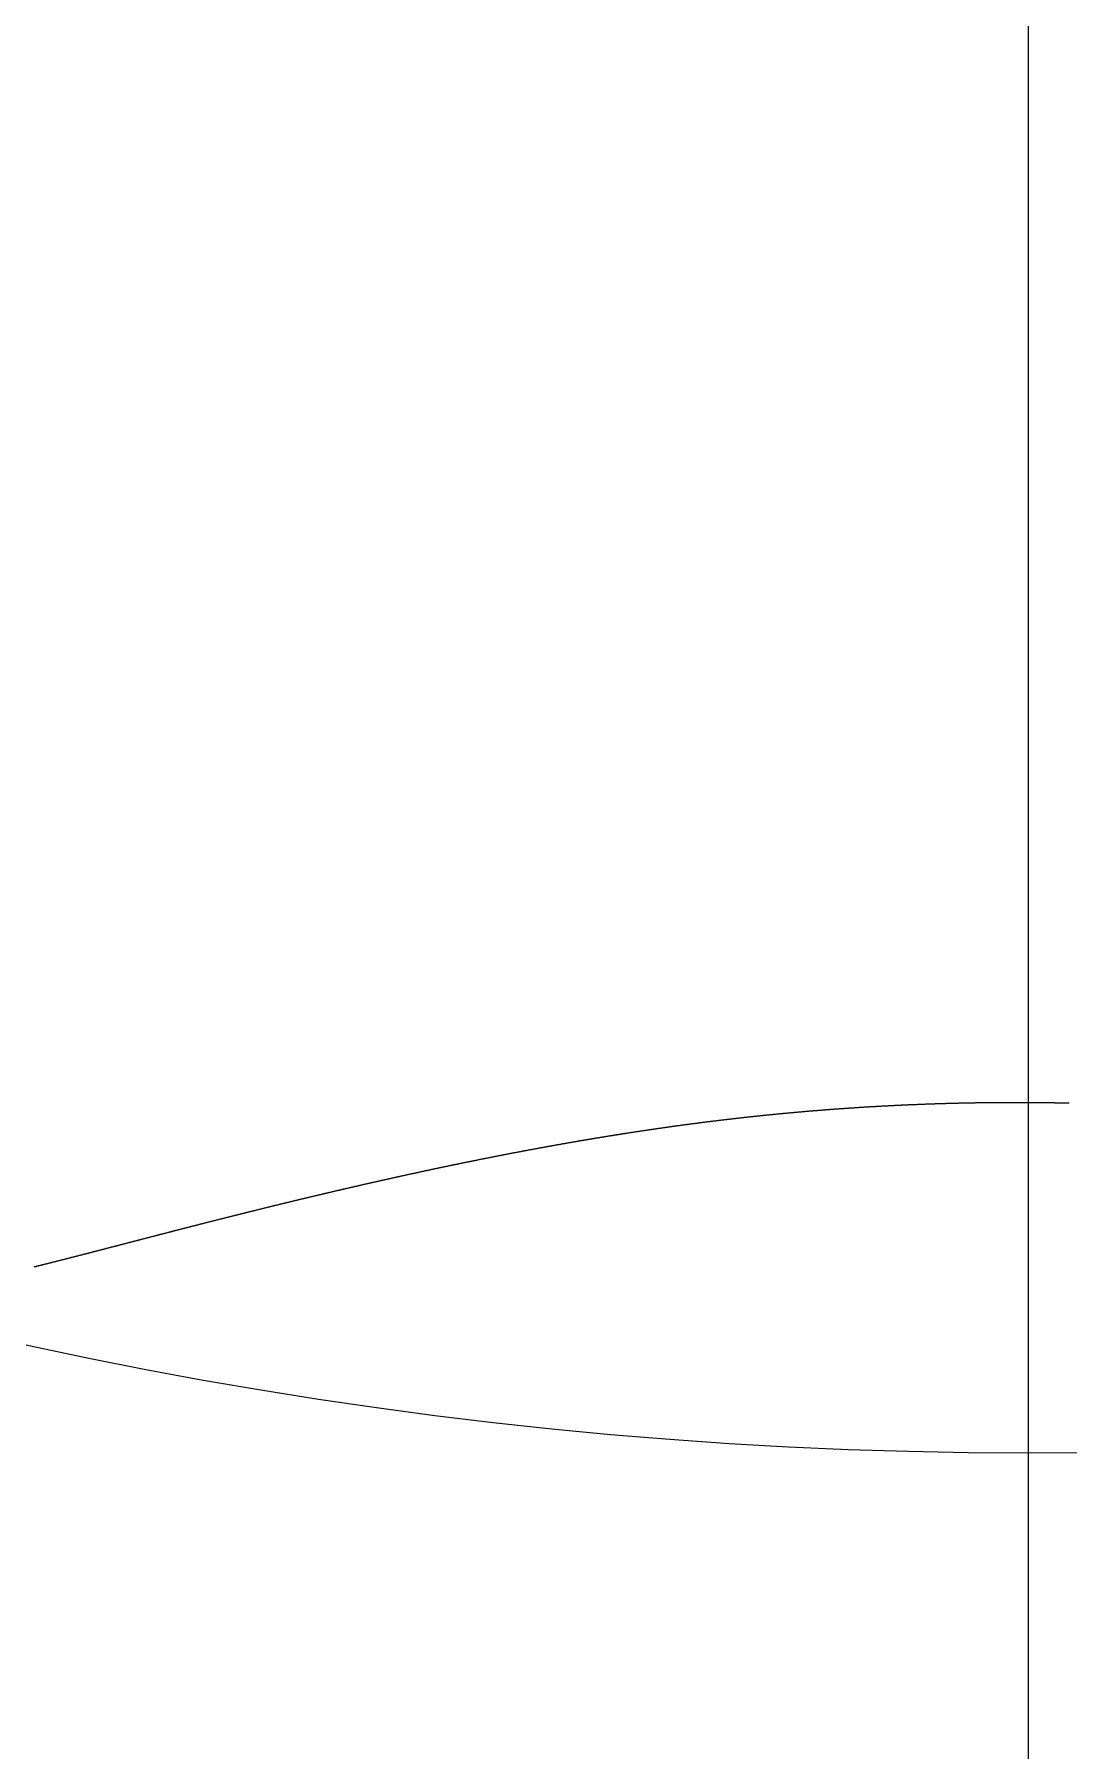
# Model space of a CAD drawing. Header units: millimetres. Extents: x 88 to 97873, y 32 to 55088.
# Drawn here: x 48699.173 to 48701.705, y 4950.111 to 4954.312 of the extents above; entities that cross this region are included whole.
import ezdxf

# ---------------------------------------------------------------- set-up
doc = ezdxf.new("R2010")
doc.units = ezdxf.units.MM
doc.header["$LTSCALE"] = 0.3

msp = doc.modelspace()

# ---------------------------------------------------------------- linework, layer by layer
msp.add_lwpolyline([(48290.2497, 4787.91), (48662.5369, 4787.91, 0.414214), (48701.6065, 4826.9797), (48701.6065, 4962.2533)], format="xyb")
msp.add_lwpolyline([(48699.1726, 4951.2957), (48699.1737, 4951.296), (48699.1749, 4951.2962), (48699.1761, 4951.2965), (48699.1773, 4951.2968), (48699.1785, 4951.2971), (48699.1797, 4951.2974), (48699.1808, 4951.2977), (48699.182, 4951.298), (48699.1832, 4951.2983), (48699.1844, 4951.2986), (48699.1856, 4951.2989), (48699.1868, 4951.2992), (48699.188, 4951.2995), (48699.1892, 4951.2998), (48699.1903, 4951.3001), (48699.1915, 4951.3004), (48699.1927, 4951.3007), (48699.1939, 4951.301), (48699.1951, 4951.3013), (48699.1963, 4951.3016), (48699.1975, 4951.3019), (48699.1987, 4951.3022), (48699.1999, 4951.3024), (48699.2011, 4951.3027), (48699.2023, 4951.303), (48699.2035, 4951.3033), (48699.2046, 4951.3036), (48699.2058, 4951.3039), (48699.207, 4951.3042), (48699.2082, 4951.3045), (48699.2094, 4951.3048), (48699.2106, 4951.3051), (48699.2118, 4951.3054), (48699.213, 4951.3057), (48699.2142, 4951.306), (48699.2154, 4951.3063), (48699.2166, 4951.3066), (48699.2178, 4951.3069), (48699.219, 4951.3072), (48699.2202, 4951.3075), (48699.2214, 4951.3079), (48699.2226, 4951.3082), (48699.2238, 4951.3085), (48699.225, 4951.3088), (48699.2262, 4951.3091), (48699.2274, 4951.3094), (48699.2286, 4951.3097), (48699.2298, 4951.31), (48699.231, 4951.3103), (48699.2322, 4951.3106), (48699.2334, 4951.3109), (48699.2346, 4951.3112), (48699.2358, 4951.3115), (48699.237, 4951.3118), (48699.2382, 4951.3121), (48699.2394, 4951.3124), (48699.2406, 4951.3127), (48699.2418, 4951.313), (48699.2431, 4951.3133), (48699.2443, 4951.3136), (48699.2455, 4951.3139), (48699.2467, 4951.3142), (48699.2479, 4951.3146), (48699.2491, 4951.3149), (48699.2503, 4951.3152), (48699.2515, 4951.3155), (48699.2527, 4951.3158), (48699.2539, 4951.3161), (48699.2551, 4951.3164), (48699.2563, 4951.3167), (48699.2576, 4951.317), (48699.2588, 4951.3173), (48699.26, 4951.3176), (48699.2612, 4951.3179), (48699.2624, 4951.3183), (48699.2636, 4951.3186), (48699.2648, 4951.3189), (48699.266, 4951.3192), (48699.2673, 4951.3195), (48699.2685, 4951.3198), (48699.2697, 4951.3201), (48699.2709, 4951.3204), (48699.2721, 4951.3207), (48699.2733, 4951.321), (48699.2745, 4951.3214), (48699.2758, 4951.3217), (48699.277, 4951.322), (48699.2782, 4951.3223), (48699.2794, 4951.3226), (48699.2806, 4951.3229), (48699.2819, 4951.3232), (48699.2831, 4951.3235), (48699.2843, 4951.3239), (48699.2855, 4951.3242), (48699.2867, 4951.3245), (48699.2879, 4951.3248), (48699.2892, 4951.3251), (48699.2904, 4951.3254), (48699.2916, 4951.3257), (48699.2928, 4951.326), (48699.2941, 4951.3264), (48699.2953, 4951.3267), (48699.2965, 4951.327), (48699.2977, 4951.3273), (48699.2989, 4951.3276), (48699.3002, 4951.3279), (48699.3014, 4951.3282), (48699.3026, 4951.3286), (48699.3038, 4951.3289), (48699.3051, 4951.3292), (48699.3063, 4951.3295), (48699.3075, 4951.3298), (48699.3087, 4951.3301), (48699.31, 4951.3305), (48699.3112, 4951.3308), (48699.3124, 4951.3311), (48699.3136, 4951.3314), (48699.3149, 4951.3317), (48699.3161, 4951.332), (48699.3173, 4951.3324), (48699.3186, 4951.3327), (48699.3198, 4951.333), (48699.321, 4951.3333), (48699.3222, 4951.3336), (48699.3235, 4951.3339), (48699.3247, 4951.3343), (48699.3259, 4951.3346), (48699.3272, 4951.3349), (48699.3284, 4951.3352), (48699.3296, 4951.3355), (48699.3309, 4951.3359), (48699.3321, 4951.3362), (48699.3333, 4951.3365), (48699.3346, 4951.3368), (48699.3358, 4951.3371), (48699.337, 4951.3375), (48699.3383, 4951.3378), (48699.3395, 4951.3381), (48699.3407, 4951.3384), (48699.342, 4951.3387), (48699.3432, 4951.3391), (48699.3444, 4951.3394), (48699.3457, 4951.3397), (48699.3469, 4951.34), (48699.3482, 4951.3403), (48699.3494, 4951.3407), (48699.3506, 4951.341), (48699.3519, 4951.3413), (48699.3531, 4951.3416), (48699.3543, 4951.3419), (48699.3556, 4951.3423), (48699.3568, 4951.3426), (48699.3581, 4951.3429), (48699.3593, 4951.3432), (48699.3605, 4951.3435), (48699.3618, 4951.3439), (48699.363, 4951.3442), (48699.3643, 4951.3445), (48699.3655, 4951.3448), (48699.3667, 4951.3452), (48699.368, 4951.3455), (48699.3692, 4951.3458), (48699.3705, 4951.3461), (48699.3717, 4951.3465), (48699.373, 4951.3468), (48699.3742, 4951.3471), (48699.3754, 4951.3474), (48699.3767, 4951.3477), (48699.3779, 4951.3481), (48699.3792, 4951.3484), (48699.3804, 4951.3487), (48699.3817, 4951.349), (48699.3829, 4951.3494), (48699.3842, 4951.3497), (48699.3854, 4951.35), (48699.3867, 4951.3503), (48699.3879, 4951.3507), (48699.3892, 4951.351), (48699.3904, 4951.3513), (48699.3916, 4951.3516), (48699.3929, 4951.352), (48699.3941, 4951.3523), (48699.3954, 4951.3526), (48699.3966, 4951.3529), (48699.3979, 4951.3533), (48699.3991, 4951.3536), (48699.4004, 4951.3539), (48699.4016, 4951.3542), (48699.4029, 4951.3546), (48699.4041, 4951.3549), (48699.4054, 4951.3552), (48699.4067, 4951.3555), (48699.4079, 4951.3559), (48699.4092, 4951.3562), (48699.4104, 4951.3565), (48699.4117, 4951.3568), (48699.4129, 4951.3572), (48699.4142, 4951.3575), (48699.4154, 4951.3578), (48699.4167, 4951.3581), (48699.4179, 4951.3585), (48699.4192, 4951.3588), (48699.4204, 4951.3591), (48699.4217, 4951.3594), (48699.423, 4951.3598), (48699.4242, 4951.3601), (48699.4255, 4951.3604), (48699.4267, 4951.3608), (48699.428, 4951.3611), (48699.4292, 4951.3614), (48699.4305, 4951.3617), (48699.4318, 4951.3621), (48699.433, 4951.3624), (48699.4343, 4951.3627), (48699.4355, 4951.363), (48699.4368, 4951.3634), (48699.4381, 4951.3637), (48699.4393, 4951.364), (48699.4406, 4951.3644), (48699.4418, 4951.3647), (48699.4431, 4951.365), (48699.4444, 4951.3653), (48699.4456, 4951.3657), (48699.4469, 4951.366), (48699.4481, 4951.3663), (48699.4494, 4951.3666), (48699.4507, 4951.367), (48699.4519, 4951.3673), (48699.4532, 4951.3676), (48699.4545, 4951.368), (48699.4557, 4951.3683), (48699.457, 4951.3686), (48699.4582, 4951.3689), (48699.4595, 4951.3693), (48699.4608, 4951.3696), (48699.462, 4951.3699), (48699.4633, 4951.3703), (48699.4646, 4951.3706), (48699.4658, 4951.3709), (48699.4671, 4951.3712), (48699.4684, 4951.3716), (48699.4696, 4951.3719), (48699.4709, 4951.3722), (48699.4722, 4951.3726), (48699.4734, 4951.3729), (48699.4747, 4951.3732), (48699.476, 4951.3735), (48699.4772, 4951.3739), (48699.4785, 4951.3742), (48699.4798, 4951.3745), (48699.481, 4951.3749), (48699.4823, 4951.3752), (48699.4836, 4951.3755), (48699.4849, 4951.3758), (48699.4861, 4951.3762), (48699.4874, 4951.3765), (48699.4887, 4951.3768), (48699.4899, 4951.3772), (48699.4912, 4951.3775), (48699.4925, 4951.3778), (48699.4938, 4951.3781), (48699.495, 4951.3785), (48699.4963, 4951.3788), (48699.4976, 4951.3791), (48699.4988, 4951.3795), (48699.5001, 4951.3798), (48699.5014, 4951.3801), (48699.5027, 4951.3804), (48699.5039, 4951.3808), (48699.5052, 4951.3811), (48699.5065, 4951.3814), (48699.5078, 4951.3818), (48699.509, 4951.3821), (48699.5103, 4951.3824), (48699.5116, 4951.3828), (48699.5129, 4951.3831), (48699.5141, 4951.3834), (48699.5154, 4951.3837), (48699.5167, 4951.3841), (48699.518, 4951.3844), (48699.5193, 4951.3847), (48699.5205, 4951.3851), (48699.5218, 4951.3854), (48699.5231, 4951.3857), (48699.5244, 4951.386), (48699.5256, 4951.3864), (48699.5269, 4951.3867), (48699.5282, 4951.387), (48699.5295, 4951.3874), (48699.5308, 4951.3877), (48699.532, 4951.388), (48699.5333, 4951.3883), (48699.5346, 4951.3887), (48699.5359, 4951.389), (48699.5372, 4951.3893), (48699.5384, 4951.3897), (48699.5397, 4951.39), (48699.541, 4951.3903), (48699.5423, 4951.3906), (48699.5436, 4951.391), (48699.5449, 4951.3913), (48699.5461, 4951.3916), (48699.5474, 4951.392), (48699.5487, 4951.3923), (48699.55, 4951.3926), (48699.5513, 4951.393), (48699.5526, 4951.3933), (48699.5538, 4951.3936), (48699.5551, 4951.3939), (48699.5564, 4951.3943), (48699.5577, 4951.3946), (48699.559, 4951.3949), (48699.5603, 4951.3953), (48699.5616, 4951.3956), (48699.5628, 4951.3959), (48699.5641, 4951.3962), (48699.5654, 4951.3966), (48699.5667, 4951.3969), (48699.568, 4951.3972), (48699.5693, 4951.3976), (48699.5706, 4951.3979), (48699.5719, 4951.3982), (48699.5731, 4951.3985), (48699.5744, 4951.3989), (48699.5757, 4951.3992), (48699.577, 4951.3995), (48699.5783, 4951.3999), (48699.5796, 4951.4002), (48699.5809, 4951.4005), (48699.5822, 4951.4008), (48699.5835, 4951.4012), (48699.5847, 4951.4015), (48699.586, 4951.4018), (48699.5873, 4951.4022), (48699.5886, 4951.4025), (48699.5899, 4951.4028), (48699.5912, 4951.4031), (48699.5925, 4951.4035), (48699.5938, 4951.4038), (48699.5951, 4951.4041), (48699.5964, 4951.4045), (48699.5977, 4951.4048), (48699.599, 4951.4051), (48699.6003, 4951.4054), (48699.6015, 4951.4058), (48699.6028, 4951.4061), (48699.6041, 4951.4064), (48699.6054, 4951.4068), (48699.6067, 4951.4071), (48699.608, 4951.4074), (48699.6093, 4951.4077), (48699.6106, 4951.4081), (48699.6119, 4951.4084), (48699.6132, 4951.4087), (48699.6145, 4951.4091), (48699.6158, 4951.4094), (48699.6171, 4951.4097), (48699.6184, 4951.41), (48699.6197, 4951.4104), (48699.621, 4951.4107), (48699.6223, 4951.411), (48699.6236, 4951.4114), (48699.6249, 4951.4117), (48699.6262, 4951.412), (48699.6275, 4951.4123), (48699.6288, 4951.4127), (48699.6301, 4951.413), (48699.6314, 4951.4133), (48699.6327, 4951.4136), (48699.634, 4951.414), (48699.6353, 4951.4143), (48699.6366, 4951.4146), (48699.6379, 4951.415), (48699.6392, 4951.4153), (48699.6405, 4951.4156), (48699.6418, 4951.4159), (48699.6431, 4951.4163), (48699.6444, 4951.4166), (48699.6457, 4951.4169), (48699.647, 4951.4173), (48699.6483, 4951.4176), (48699.6496, 4951.4179), (48699.6509, 4951.4182), (48699.6522, 4951.4186), (48699.6535, 4951.4189), (48699.6548, 4951.4192), (48699.6561, 4951.4195), (48699.6574, 4951.4199), (48699.6587, 4951.4202), (48699.66, 4951.4205), (48699.6613, 4951.4209), (48699.6626, 4951.4212), (48699.6639, 4951.4215), (48699.6652, 4951.4218), (48699.6666, 4951.4222), (48699.6679, 4951.4225), (48699.6692, 4951.4228), (48699.6705, 4951.4231), (48699.6718, 4951.4235), (48699.6731, 4951.4238), (48699.6744, 4951.4241), (48699.6757, 4951.4244), (48699.677, 4951.4248), (48699.6783, 4951.4251), (48699.6796, 4951.4254), (48699.6809, 4951.4258), (48699.6822, 4951.4261), (48699.6835, 4951.4264), (48699.6849, 4951.4267), (48699.6862, 4951.4271), (48699.6875, 4951.4274), (48699.6888, 4951.4277), (48699.6901, 4951.428), (48699.6914, 4951.4284), (48699.6927, 4951.4287), (48699.694, 4951.429), (48699.6953, 4951.4293), (48699.6967, 4951.4297), (48699.698, 4951.43), (48699.6993, 4951.4303), (48699.7006, 4951.4306), (48699.7019, 4951.431), (48699.7032, 4951.4313), (48699.7045, 4951.4316), (48699.7058, 4951.432), (48699.7071, 4951.4323), (48699.7085, 4951.4326), (48699.7098, 4951.4329), (48699.7111, 4951.4333), (48699.7124, 4951.4336), (48699.7137, 4951.4339), (48699.715, 4951.4342), (48699.7163, 4951.4346), (48699.7177, 4951.4349), (48699.719, 4951.4352), (48699.7203, 4951.4355), (48699.7216, 4951.4359), (48699.7229, 4951.4362), (48699.7242, 4951.4365), (48699.7256, 4951.4368), (48699.7269, 4951.4372), (48699.7282, 4951.4375), (48699.7295, 4951.4378), (48699.7308, 4951.4381), (48699.7321, 4951.4385), (48699.7335, 4951.4388), (48699.7348, 4951.4391), (48699.7361, 4951.4394), (48699.7374, 4951.4398), (48699.7387, 4951.4401), (48699.74, 4951.4404), (48699.7414, 4951.4407), (48699.7427, 4951.4411), (48699.744, 4951.4414), (48699.7453, 4951.4417), (48699.7466, 4951.442), (48699.748, 4951.4423), (48699.7493, 4951.4427), (48699.7506, 4951.443), (48699.7519, 4951.4433), (48699.7532, 4951.4436), (48699.7546, 4951.444), (48699.7559, 4951.4443), (48699.7572, 4951.4446), (48699.7585, 4951.4449), (48699.7599, 4951.4453), (48699.7612, 4951.4456), (48699.7625, 4951.4459), (48699.7638, 4951.4462), (48699.7651, 4951.4466), (48699.7665, 4951.4469), (48699.7678, 4951.4472), (48699.7691, 4951.4475), (48699.7704, 4951.4478), (48699.7718, 4951.4482), (48699.7731, 4951.4485), (48699.7744, 4951.4488), (48699.7757, 4951.4491), (48699.7771, 4951.4495), (48699.7784, 4951.4498), (48699.7797, 4951.4501), (48699.781, 4951.4504), (48699.7824, 4951.4508), (48699.7837, 4951.4511), (48699.785, 4951.4514), (48699.7863, 4951.4517), (48699.7877, 4951.452), (48699.789, 4951.4524), (48699.7903, 4951.4527), (48699.7916, 4951.453), (48699.793, 4951.4533), (48699.7943, 4951.4537), (48699.7956, 4951.454), (48699.797, 4951.4543), (48699.7983, 4951.4546), (48699.7996, 4951.4549), (48699.8009, 4951.4553), (48699.8023, 4951.4556), (48699.8036, 4951.4559), (48699.8049, 4951.4562), (48699.8063, 4951.4565), (48699.8076, 4951.4569), (48699.8089, 4951.4572), (48699.8102, 4951.4575), (48699.8116, 4951.4578), (48699.8129, 4951.4582), (48699.8142, 4951.4585), (48699.8156, 4951.4588), (48699.8169, 4951.4591), (48699.8182, 4951.4594), (48699.8196, 4951.4598), (48699.8209, 4951.4601), (48699.8222, 4951.4604), (48699.8236, 4951.4607), (48699.8249, 4951.461), (48699.8262, 4951.4614), (48699.8276, 4951.4617), (48699.8289, 4951.462), (48699.8302, 4951.4623), (48699.8315, 4951.4626), (48699.8329, 4951.463), (48699.8342, 4951.4633), (48699.8356, 4951.4636), (48699.8369, 4951.4639), (48699.8382, 4951.4642), (48699.8396, 4951.4646), (48699.8409, 4951.4649), (48699.8422, 4951.4652), (48699.8436, 4951.4655), (48699.8449, 4951.4658), (48699.8462, 4951.4661), (48699.8476, 4951.4665), (48699.8489, 4951.4668), (48699.8502, 4951.4671), (48699.8516, 4951.4674), (48699.8529, 4951.4677), (48699.8542, 4951.4681), (48699.8556, 4951.4684), (48699.8569, 4951.4687), (48699.8583, 4951.469), (48699.8596, 4951.4693), (48699.8609, 4951.4696), (48699.8623, 4951.47), (48699.8636, 4951.4703), (48699.8649, 4951.4706), (48699.8663, 4951.4709), (48699.8676, 4951.4712), (48699.869, 4951.4716), (48699.8703, 4951.4719), (48699.8716, 4951.4722), (48699.873, 4951.4725), (48699.8743, 4951.4728), (48699.8757, 4951.4731), (48699.877, 4951.4735), (48699.8783, 4951.4738), (48699.8797, 4951.4741), (48699.881, 4951.4744), (48699.8824, 4951.4747), (48699.8837, 4951.475), (48699.885, 4951.4754), (48699.8864, 4951.4757), (48699.8877, 4951.476), (48699.8891, 4951.4763), (48699.8904, 4951.4766), (48699.8917, 4951.4769), (48699.8931, 4951.4773), (48699.8944, 4951.4776), (48699.8958, 4951.4779), (48699.8971, 4951.4782), (48699.8985, 4951.4785), (48699.8998, 4951.4788), (48699.9011, 4951.4791), (48699.9025, 4951.4795), (48699.9038, 4951.4798), (48699.9052, 4951.4801), (48699.9065, 4951.4804), (48699.9079, 4951.4807), (48699.9092, 4951.481), (48699.9106, 4951.4813), (48699.9119, 4951.4817), (48699.9132, 4951.482), (48699.9146, 4951.4823), (48699.9159, 4951.4826), (48699.9173, 4951.4829), (48699.9186, 4951.4832), (48699.92, 4951.4835), (48699.9213, 4951.4839), (48699.9227, 4951.4842), (48699.924, 4951.4845), (48699.9254, 4951.4848), (48699.9267, 4951.4851), (48699.928, 4951.4854), (48699.9294, 4951.4857), (48699.9307, 4951.4861), (48699.9321, 4951.4864), (48699.9334, 4951.4867), (48699.9348, 4951.487), (48699.9361, 4951.4873), (48699.9375, 4951.4876), (48699.9388, 4951.4879), (48699.9402, 4951.4882), (48699.9415, 4951.4886), (48699.9429, 4951.4889), (48699.9442, 4951.4892), (48699.9456, 4951.4895), (48699.9469, 4951.4898), (48699.9483, 4951.4901), (48699.9496, 4951.4904), (48699.951, 4951.4907), (48699.9523, 4951.491), (48699.9537, 4951.4914), (48699.955, 4951.4917), (48699.9564, 4951.492), (48699.9577, 4951.4923), (48699.9591, 4951.4926), (48699.9604, 4951.4929), (48699.9618, 4951.4932), (48699.9631, 4951.4935), (48699.9645, 4951.4938), (48699.9658, 4951.4942), (48699.9672, 4951.4945), (48699.9685, 4951.4948), (48699.9699, 4951.4951), (48699.9712, 4951.4954), (48699.9726, 4951.4957), (48699.974, 4951.496), (48699.9753, 4951.4963), (48699.9767, 4951.4966), (48699.978, 4951.4969), (48699.9794, 4951.4973), (48699.9807, 4951.4976), (48699.9821, 4951.4979), (48699.9834, 4951.4982), (48699.9848, 4951.4985), (48699.9861, 4951.4988), (48699.9875, 4951.4991), (48699.9888, 4951.4994), (48699.9902, 4951.4997), (48699.9916, 4951.5), (48699.9929, 4951.5003), (48699.9943, 4951.5006), (48699.9956, 4951.5009), (48699.997, 4951.5013), (48699.9983, 4951.5016), (48699.9997, 4951.5019), (48700.001, 4951.5022), (48700.0024, 4951.5025), (48700.0038, 4951.5028), (48700.0051, 4951.5031), (48700.0065, 4951.5034), (48700.0078, 4951.5037), (48700.0092, 4951.504), (48700.0105, 4951.5043), (48700.0119, 4951.5046), (48700.0133, 4951.5049), (48700.0146, 4951.5052), (48700.016, 4951.5055), (48700.0173, 4951.5059), (48700.0187, 4951.5062), (48700.0201, 4951.5065), (48700.0214, 4951.5068), (48700.0228, 4951.5071), (48700.0241, 4951.5074), (48700.0255, 4951.5077), (48700.0268, 4951.508), (48700.0282, 4951.5083), (48700.0296, 4951.5086), (48700.0309, 4951.5089), (48700.0323, 4951.5092), (48700.0336, 4951.5095), (48700.035, 4951.5098), (48700.0364, 4951.5101), (48700.0377, 4951.5104), (48700.0391, 4951.5107), (48700.0405, 4951.511), (48700.0418, 4951.5113), (48700.0432, 4951.5116), (48700.0445, 4951.5119), (48700.0459, 4951.5122), (48700.0473, 4951.5125), (48700.0486, 4951.5128), (48700.05, 4951.5132), (48700.0513, 4951.5135), (48700.0527, 4951.5138), (48700.0541, 4951.5141), (48700.0554, 4951.5144), (48700.0568, 4951.5147), (48700.0582, 4951.515), (48700.0595, 4951.5153), (48700.0609, 4951.5156), (48700.0623, 4951.5159), (48700.0636, 4951.5162), (48700.065, 4951.5165), (48700.0663, 4951.5168), (48700.0677, 4951.5171), (48700.0691, 4951.5174), (48700.0704, 4951.5177), (48700.0718, 4951.518), (48700.0732, 4951.5183), (48700.0745, 4951.5186), (48700.0759, 4951.5189), (48700.0773, 4951.5192), (48700.0786, 4951.5195), (48700.08, 4951.5198), (48700.0814, 4951.5201), (48700.0827, 4951.5204), (48700.0841, 4951.5207), (48700.0855, 4951.521), (48700.0868, 4951.5213), (48700.0882, 4951.5216), (48700.0896, 4951.5219), (48700.0909, 4951.5222), (48700.0923, 4951.5225), (48700.0937, 4951.5228), (48700.095, 4951.5231), (48700.0964, 4951.5234), (48700.0978, 4951.5237), (48700.0991, 4951.524), (48700.1005, 4951.5242), (48700.1019, 4951.5245), (48700.1032, 4951.5248), (48700.1046, 4951.5251), (48700.106, 4951.5254), (48700.1073, 4951.5257), (48700.1087, 4951.526), (48700.1101, 4951.5263), (48700.1114, 4951.5266), (48700.1128, 4951.5269), (48700.1142, 4951.5272), (48700.1156, 4951.5275), (48700.1169, 4951.5278), (48700.1183, 4951.5281), (48700.1197, 4951.5284), (48700.121, 4951.5287), (48700.1224, 4951.529), (48700.1238, 4951.5293), (48700.1251, 4951.5296), (48700.1265, 4951.5299), (48700.1279, 4951.5302), (48700.1293, 4951.5305), (48700.1306, 4951.5308), (48700.132, 4951.531), (48700.1334, 4951.5313), (48700.1347, 4951.5316), (48700.1361, 4951.5319), (48700.1375, 4951.5322), (48700.1389, 4951.5325), (48700.1402, 4951.5328), (48700.1416, 4951.5331), (48700.143, 4951.5334), (48700.1443, 4951.5337), (48700.1457, 4951.534), (48700.1471, 4951.5343), (48700.1485, 4951.5346), (48700.1498, 4951.5349), (48700.1512, 4951.5351), (48700.1526, 4951.5354), (48700.154, 4951.5357), (48700.1553, 4951.536), (48700.1567, 4951.5363), (48700.1581, 4951.5366), (48700.1595, 4951.5369), (48700.1608, 4951.5372), (48700.1622, 4951.5375), (48700.1636, 4951.5378), (48700.165, 4951.5381), (48700.1663, 4951.5383), (48700.1677, 4951.5386), (48700.1691, 4951.5389), (48700.1704, 4951.5392), (48700.1718, 4951.5395), (48700.1732, 4951.5398), (48700.1746, 4951.5401), (48700.176, 4951.5404), (48700.1773, 4951.5407), (48700.1787, 4951.5409), (48700.1801, 4951.5412), (48700.1815, 4951.5415), (48700.1828, 4951.5418), (48700.1842, 4951.5421), (48700.1856, 4951.5424), (48700.187, 4951.5427), (48700.1883, 4951.543), (48700.1897, 4951.5432), (48700.1911, 4951.5435), (48700.1925, 4951.5438), (48700.1938, 4951.5441), (48700.1952, 4951.5444), (48700.1966, 4951.5447), (48700.198, 4951.545), (48700.1994, 4951.5453), (48700.2007, 4951.5455), (48700.2021, 4951.5458), (48700.2035, 4951.5461), (48700.2049, 4951.5464), (48700.2062, 4951.5467), (48700.2076, 4951.547), (48700.209, 4951.5473), (48700.2104, 4951.5475), (48700.2118, 4951.5478), (48700.2131, 4951.5481), (48700.2145, 4951.5484), (48700.2159, 4951.5487), (48700.2173, 4951.549), (48700.2187, 4951.5492), (48700.22, 4951.5495), (48700.2214, 4951.5498), (48700.2228, 4951.5501), (48700.2242, 4951.5504), (48700.2256, 4951.5507), (48700.2269, 4951.5509), (48700.2283, 4951.5512), (48700.2297, 4951.5515), (48700.2311, 4951.5518), (48700.2325, 4951.5521), (48700.2338, 4951.5523), (48700.2352, 4951.5526), (48700.2366, 4951.5529), (48700.238, 4951.5532), (48700.2394, 4951.5535), (48700.2408, 4951.5538), (48700.2421, 4951.554), (48700.2435, 4951.5543), (48700.2449, 4951.5546), (48700.2463, 4951.5549), (48700.2477, 4951.5552), (48700.249, 4951.5554), (48700.2504, 4951.5557), (48700.2518, 4951.556), (48700.2532, 4951.5563), (48700.2546, 4951.5566), (48700.256, 4951.5568), (48700.2573, 4951.5571), (48700.2587, 4951.5574), (48700.2601, 4951.5577), (48700.2615, 4951.5579), (48700.2629, 4951.5582), (48700.2643, 4951.5585), (48700.2656, 4951.5588), (48700.267, 4951.5591), (48700.2684, 4951.5593), (48700.2698, 4951.5596), (48700.2712, 4951.5599), (48700.2726, 4951.5602), (48700.2739, 4951.5604), (48700.2753, 4951.5607), (48700.2767, 4951.561), (48700.2781, 4951.5613), (48700.2795, 4951.5615), (48700.2809, 4951.5618), (48700.2823, 4951.5621), (48700.2836, 4951.5624), (48700.285, 4951.5626), (48700.2864, 4951.5629), (48700.2878, 4951.5632), (48700.2892, 4951.5635), (48700.2906, 4951.5637), (48700.292, 4951.564), (48700.2933, 4951.5643), (48700.2947, 4951.5646), (48700.2961, 4951.5648), (48700.2975, 4951.5651), (48700.2989, 4951.5654), (48700.3003, 4951.5657), (48700.3017, 4951.5659), (48700.303, 4951.5662), (48700.3044, 4951.5665), (48700.3058, 4951.5667), (48700.3072, 4951.567), (48700.3086, 4951.5673), (48700.31, 4951.5676), (48700.3114, 4951.5678), (48700.3128, 4951.5681), (48700.3141, 4951.5684), (48700.3155, 4951.5686), (48700.3169, 4951.5689), (48700.3183, 4951.5692), (48700.3197, 4951.5694), (48700.3211, 4951.5697), (48700.3225, 4951.57), (48700.3239, 4951.5703), (48700.3252, 4951.5705), (48700.3266, 4951.5708), (48700.328, 4951.5711), (48700.3294, 4951.5713), (48700.3308, 4951.5716), (48700.3322, 4951.5719), (48700.3336, 4951.5721), (48700.335, 4951.5724), (48700.3364, 4951.5727), (48700.3377, 4951.5729), (48700.3391, 4951.5732), (48700.3405, 4951.5735), (48700.3419, 4951.5737), (48700.3433, 4951.574), (48700.3447, 4951.5743), (48700.3461, 4951.5745), (48700.3475, 4951.5748), (48700.3489, 4951.5751), (48700.3503, 4951.5753), (48700.3516, 4951.5756), (48700.353, 4951.5759), (48700.3544, 4951.5761), (48700.3558, 4951.5764), (48700.3572, 4951.5767), (48700.3586, 4951.5769), (48700.36, 4951.5772), (48700.3614, 4951.5775), (48700.3628, 4951.5777), (48700.3642, 4951.578), (48700.3656, 4951.5782), (48700.3669, 4951.5785), (48700.3683, 4951.5788), (48700.3697, 4951.579), (48700.3711, 4951.5793), (48700.3725, 4951.5796), (48700.3739, 4951.5798), (48700.3753, 4951.5801), (48700.3767, 4951.5803), (48700.3781, 4951.5806), (48700.3795, 4951.5809), (48700.3809, 4951.5811), (48700.3823, 4951.5814), (48700.3836, 4951.5816), (48700.385, 4951.5819), (48700.3864, 4951.5822), (48700.3878, 4951.5824), (48700.3892, 4951.5827), (48700.3906, 4951.5829), (48700.392, 4951.5832), (48700.3934, 4951.5835), (48700.3948, 4951.5837), (48700.3962, 4951.584), (48700.3976, 4951.5842), (48700.399, 4951.5845), (48700.4004, 4951.5847), (48700.4018, 4951.585), (48700.4032, 4951.5853), (48700.4045, 4951.5855), (48700.4059, 4951.5858), (48700.4073, 4951.586), (48700.4087, 4951.5863), (48700.4101, 4951.5865), (48700.4115, 4951.5868), (48700.4129, 4951.5871), (48700.4143, 4951.5873), (48700.4157, 4951.5876), (48700.4171, 4951.5878), (48700.4185, 4951.5881), (48700.4199, 4951.5883), (48700.4213, 4951.5886), (48700.4227, 4951.5888), (48700.4241, 4951.5891), (48700.4255, 4951.5894), (48700.4269, 4951.5896), (48700.4283, 4951.5899), (48700.4297, 4951.5901), (48700.431, 4951.5904), (48700.4324, 4951.5906), (48700.4338, 4951.5909), (48700.4352, 4951.5911), (48700.4366, 4951.5914), (48700.438, 4951.5916), (48700.4394, 4951.5919), (48700.4408, 4951.5921), (48700.4422, 4951.5924), (48700.4436, 4951.5926), (48700.445, 4951.5929), (48700.4464, 4951.5931), (48700.4478, 4951.5934), (48700.4492, 4951.5936), (48700.4506, 4951.5939), (48700.452, 4951.5941), (48700.4534, 4951.5944), (48700.4548, 4951.5946), (48700.4562, 4951.5949), (48700.4576, 4951.5951), (48700.459, 4951.5954), (48700.4604, 4951.5956), (48700.4618, 4951.5959), (48700.4632, 4951.5961), (48700.4646, 4951.5964), (48700.466, 4951.5966), (48700.4674, 4951.5969), (48700.4688, 4951.5971), (48700.4702, 4951.5974), (48700.4716, 4951.5976), (48700.473, 4951.5978), (48700.4744, 4951.5981), (48700.4758, 4951.5983), (48700.4771, 4951.5986), (48700.4785, 4951.5988), (48700.4799, 4951.5991), (48700.4813, 4951.5993), (48700.4827, 4951.5996), (48700.4841, 4951.5998), (48700.4855, 4951.6), (48700.4869, 4951.6003), (48700.4883, 4951.6005), (48700.4897, 4951.6008), (48700.4911, 4951.601), (48700.4925, 4951.6013), (48700.4939, 4951.6015), (48700.4953, 4951.6017), (48700.4967, 4951.602), (48700.4981, 4951.6022), (48700.4995, 4951.6025), (48700.5009, 4951.6027), (48700.5023, 4951.603), (48700.5037, 4951.6032), (48700.5051, 4951.6034), (48700.5065, 4951.6037), (48700.5079, 4951.6039), (48700.5093, 4951.6042), (48700.5107, 4951.6044), (48700.5121, 4951.6046), (48700.5135, 4951.6049), (48700.5149, 4951.6051), (48700.5163, 4951.6053), (48700.5177, 4951.6056), (48700.5191, 4951.6058), (48700.5205, 4951.6061), (48700.5219, 4951.6063), (48700.5233, 4951.6065), (48700.5247, 4951.6068), (48700.5261, 4951.607), (48700.5275, 4951.6072), (48700.5289, 4951.6075), (48700.5303, 4951.6077), (48700.5317, 4951.608), (48700.5331, 4951.6082), (48700.5345, 4951.6084), (48700.5359, 4951.6087), (48700.5373, 4951.6089), (48700.5387, 4951.6091), (48700.5401, 4951.6094), (48700.5415, 4951.6096), (48700.5429, 4951.6098), (48700.5443, 4951.6101), (48700.5457, 4951.6103), (48700.5471, 4951.6105), (48700.5485, 4951.6108), (48700.55, 4951.611), (48700.5514, 4951.6112), (48700.5528, 4951.6115), (48700.5542, 4951.6117), (48700.5556, 4951.6119), (48700.557, 4951.6122), (48700.5584, 4951.6124), (48700.5598, 4951.6126), (48700.5612, 4951.6128), (48700.5626, 4951.6131), (48700.564, 4951.6133), (48700.5654, 4951.6135), (48700.5668, 4951.6138), (48700.5682, 4951.614), (48700.5696, 4951.6142), (48700.571, 4951.6145), (48700.5724, 4951.6147), (48700.5738, 4951.6149), (48700.5752, 4951.6151), (48700.5766, 4951.6154), (48700.578, 4951.6156), (48700.5794, 4951.6158), (48700.5808, 4951.616), (48700.5822, 4951.6163), (48700.5836, 4951.6165), (48700.585, 4951.6167), (48700.5864, 4951.6169), (48700.5878, 4951.6172), (48700.5892, 4951.6174), (48700.5906, 4951.6176), (48700.592, 4951.6178), (48700.5934, 4951.6181), (48700.5948, 4951.6183), (48700.5962, 4951.6185), (48700.5976, 4951.6187), (48700.599, 4951.619), (48700.6005, 4951.6192), (48700.6019, 4951.6194), (48700.6033, 4951.6196), (48700.6047, 4951.6199), (48700.6061, 4951.6201), (48700.6075, 4951.6203), (48700.6089, 4951.6205), (48700.6103, 4951.6207), (48700.6117, 4951.621), (48700.6131, 4951.6212), (48700.6145, 4951.6214), (48700.6159, 4951.6216), (48700.6173, 4951.6218), (48700.6187, 4951.6221), (48700.6201, 4951.6223), (48700.6215, 4951.6225), (48700.6229, 4951.6227), (48700.6243, 4951.6229), (48700.6257, 4951.6232), (48700.6271, 4951.6234), (48700.6285, 4951.6236), (48700.6299, 4951.6238), (48700.6313, 4951.624), (48700.6328, 4951.6242), (48700.6342, 4951.6245), (48700.6356, 4951.6247), (48700.637, 4951.6249), (48700.6384, 4951.6251), (48700.6398, 4951.6253), (48700.6412, 4951.6255), (48700.6426, 4951.6258), (48700.644, 4951.626), (48700.6454, 4951.6262), (48700.6468, 4951.6264), (48700.6482, 4951.6266), (48700.6496, 4951.6268), (48700.651, 4951.627), (48700.6524, 4951.6273), (48700.6538, 4951.6275), (48700.6552, 4951.6277), (48700.6566, 4951.6279), (48700.658, 4951.6281), (48700.6595, 4951.6283), (48700.6609, 4951.6285), (48700.6623, 4951.6287), (48700.6637, 4951.6289), (48700.6651, 4951.6292), (48700.6665, 4951.6294), (48700.6679, 4951.6296), (48700.6693, 4951.6298), (48700.6707, 4951.63), (48700.6721, 4951.6302), (48700.6735, 4951.6304), (48700.6749, 4951.6306), (48700.6763, 4951.6308), (48700.6777, 4951.631), (48700.6791, 4951.6312), (48700.6805, 4951.6315), (48700.6819, 4951.6317), (48700.6834, 4951.6319), (48700.6848, 4951.6321), (48700.6862, 4951.6323), (48700.6876, 4951.6325), (48700.689, 4951.6327), (48700.6904, 4951.6329), (48700.6918, 4951.6331), (48700.6932, 4951.6333), (48700.6946, 4951.6335), (48700.696, 4951.6337), (48700.6974, 4951.6339), (48700.6988, 4951.6341), (48700.7002, 4951.6343), (48700.7016, 4951.6345), (48700.703, 4951.6347), (48700.7045, 4951.6349), (48700.7059, 4951.6351), (48700.7073, 4951.6353), (48700.7087, 4951.6355), (48700.7101, 4951.6357), (48700.7115, 4951.6359), (48700.7129, 4951.6361), (48700.7143, 4951.6363), (48700.7157, 4951.6365), (48700.7171, 4951.6367), (48700.7185, 4951.6369), (48700.7199, 4951.6371), (48700.7213, 4951.6373), (48700.7227, 4951.6375), (48700.7242, 4951.6377), (48700.7256, 4951.6379), (48700.727, 4951.6381), (48700.7284, 4951.6383), (48700.7298, 4951.6385), (48700.7312, 4951.6387), (48700.7326, 4951.6389), (48700.734, 4951.6391), (48700.7354, 4951.6393), (48700.7368, 4951.6395), (48700.7382, 4951.6397), (48700.7396, 4951.6399), (48700.741, 4951.6401), (48700.7424, 4951.6403), (48700.7439, 4951.6405), (48700.7453, 4951.6407), (48700.7467, 4951.6409), (48700.7481, 4951.6411), (48700.7495, 4951.6413), (48700.7509, 4951.6414), (48700.7523, 4951.6416), (48700.7537, 4951.6418), (48700.7551, 4951.642), (48700.7565, 4951.6422), (48700.7579, 4951.6424), (48700.7593, 4951.6426), (48700.7607, 4951.6428), (48700.7622, 4951.643), (48700.7636, 4951.6432), (48700.765, 4951.6434), (48700.7664, 4951.6435), (48700.7678, 4951.6437), (48700.7692, 4951.6439), (48700.7706, 4951.6441), (48700.772, 4951.6443), (48700.7734, 4951.6445), (48700.7748, 4951.6447), (48700.7762, 4951.6449), (48700.7776, 4951.645), (48700.7791, 4951.6452), (48700.7805, 4951.6454), (48700.7819, 4951.6456), (48700.7833, 4951.6458), (48700.7847, 4951.646), (48700.7861, 4951.6462), (48700.7875, 4951.6463), (48700.7889, 4951.6465), (48700.7903, 4951.6467), (48700.7917, 4951.6469), (48700.7931, 4951.6471), (48700.7945, 4951.6473), (48700.796, 4951.6474), (48700.7974, 4951.6476), (48700.7988, 4951.6478), (48700.8002, 4951.648), (48700.8016, 4951.6482), (48700.803, 4951.6484), (48700.8044, 4951.6485), (48700.8058, 4951.6487), (48700.8072, 4951.6489), (48700.8086, 4951.6491), (48700.81, 4951.6493), (48700.8114, 4951.6494), (48700.8129, 4951.6496), (48700.8143, 4951.6498), (48700.8157, 4951.65), (48700.8171, 4951.6501), (48700.8185, 4951.6503), (48700.8199, 4951.6505), (48700.8213, 4951.6507), (48700.8227, 4951.6509), (48700.8241, 4951.651), (48700.8255, 4951.6512), (48700.8269, 4951.6514), (48700.8283, 4951.6516), (48700.8298, 4951.6517), (48700.8312, 4951.6519), (48700.8326, 4951.6521), (48700.834, 4951.6523), (48700.8354, 4951.6524), (48700.8368, 4951.6526), (48700.8382, 4951.6528), (48700.8396, 4951.6529), (48700.841, 4951.6531), (48700.8424, 4951.6533), (48700.8438, 4951.6535), (48700.8452, 4951.6536), (48700.8467, 4951.6538), (48700.8481, 4951.654), (48700.8495, 4951.6541), (48700.8509, 4951.6543), (48700.8523, 4951.6545), (48700.8537, 4951.6547), (48700.8551, 4951.6548), (48700.8565, 4951.655), (48700.8579, 4951.6552), (48700.8593, 4951.6553), (48700.8607, 4951.6555), (48700.8622, 4951.6557), (48700.8636, 4951.6558), (48700.865, 4951.656), (48700.8664, 4951.6562), (48700.8678, 4951.6563), (48700.8692, 4951.6565), (48700.8706, 4951.6567), (48700.872, 4951.6568), (48700.8734, 4951.657), (48700.8748, 4951.6572), (48700.8762, 4951.6573), (48700.8776, 4951.6575), (48700.8791, 4951.6577), (48700.8805, 4951.6578), (48700.8819, 4951.658), (48700.8833, 4951.6581), (48700.8847, 4951.6583), (48700.8861, 4951.6585), (48700.8875, 4951.6586), (48700.8889, 4951.6588), (48700.8903, 4951.6589), (48700.8917, 4951.6591), (48700.8931, 4951.6593), (48700.8946, 4951.6594), (48700.896, 4951.6596), (48700.8974, 4951.6597), (48700.8988, 4951.6599), (48700.9002, 4951.6601), (48700.9016, 4951.6602), (48700.903, 4951.6604), (48700.9044, 4951.6605), (48700.9058, 4951.6607), (48700.9072, 4951.6609), (48700.9086, 4951.661), (48700.91, 4951.6612), (48700.9115, 4951.6613), (48700.9129, 4951.6615), (48700.9143, 4951.6616), (48700.9157, 4951.6618), (48700.9171, 4951.6619), (48700.9185, 4951.6621), (48700.9199, 4951.6623), (48700.9213, 4951.6624), (48700.9227, 4951.6626), (48700.9241, 4951.6627), (48700.9255, 4951.6629), (48700.9269, 4951.663), (48700.9284, 4951.6632), (48700.9298, 4951.6633), (48700.9312, 4951.6635), (48700.9326, 4951.6636), (48700.934, 4951.6638), (48700.9354, 4951.6639), (48700.9368, 4951.6641), (48700.9382, 4951.6642), (48700.9396, 4951.6644), (48700.941, 4951.6645), (48700.9424, 4951.6647), (48700.9439, 4951.6648), (48700.9453, 4951.665), (48700.9467, 4951.6651), (48700.9481, 4951.6653), (48700.9495, 4951.6654), (48700.9509, 4951.6656), (48700.9523, 4951.6657), (48700.9537, 4951.6658), (48700.9551, 4951.666), (48700.9565, 4951.6661), (48700.9579, 4951.6663), (48700.9593, 4951.6664), (48700.9608, 4951.6666), (48700.9622, 4951.6667), (48700.9636, 4951.6669), (48700.965, 4951.667), (48700.9664, 4951.6671), (48700.9678, 4951.6673), (48700.9692, 4951.6674), (48700.9706, 4951.6676), (48700.972, 4951.6677), (48700.9734, 4951.6679), (48700.9748, 4951.668), (48700.9763, 4951.6681), (48700.9777, 4951.6683), (48700.9791, 4951.6684), (48700.9805, 4951.6686), (48700.9819, 4951.6687), (48700.9833, 4951.6688), (48700.9847, 4951.669), (48700.9861, 4951.6691), (48700.9875, 4951.6693), (48700.9889, 4951.6694), (48700.9903, 4951.6695), (48700.9917, 4951.6697), (48700.9932, 4951.6698), (48700.9946, 4951.6699), (48700.996, 4951.6701), (48700.9974, 4951.6702), (48700.9988, 4951.6703), (48701.0002, 4951.6705), (48701.0016, 4951.6706), (48701.003, 4951.6707), (48701.0044, 4951.6709), (48701.0058, 4951.671), (48701.0072, 4951.6711), (48701.0087, 4951.6713), (48701.0101, 4951.6714), (48701.0115, 4951.6715), (48701.0129, 4951.6717), (48701.0143, 4951.6718), (48701.0157, 4951.6719), (48701.0171, 4951.6721), (48701.0185, 4951.6722), (48701.0199, 4951.6723), (48701.0213, 4951.6725), (48701.0227, 4951.6726), (48701.0241, 4951.6727), (48701.0256, 4951.6729), (48701.027, 4951.673), (48701.0284, 4951.6731), (48701.0298, 4951.6732), (48701.0312, 4951.6734), (48701.0326, 4951.6735), (48701.034, 4951.6736), (48701.0354, 4951.6737), (48701.0368, 4951.6739), (48701.0382, 4951.674), (48701.0396, 4951.6741), (48701.0411, 4951.6743), (48701.0425, 4951.6744), (48701.0439, 4951.6745), (48701.0453, 4951.6746), (48701.0467, 4951.6748), (48701.0481, 4951.6749), (48701.0495, 4951.675), (48701.0509, 4951.6751), (48701.0523, 4951.6752), (48701.0537, 4951.6754), (48701.0551, 4951.6755), (48701.0565, 4951.6756), (48701.058, 4951.6757), (48701.0594, 4951.6759), (48701.0608, 4951.676), (48701.0622, 4951.6761), (48701.0636, 4951.6762), (48701.065, 4951.6763), (48701.0664, 4951.6765), (48701.0678, 4951.6766), (48701.0692, 4951.6767), (48701.0706, 4951.6768), (48701.072, 4951.6769), (48701.0734, 4951.677), (48701.0749, 4951.6772), (48701.0763, 4951.6773), (48701.0777, 4951.6774), (48701.0791, 4951.6775), (48701.0805, 4951.6776), (48701.0819, 4951.6777), (48701.0833, 4951.6779), (48701.0847, 4951.678), (48701.0861, 4951.6781), (48701.0875, 4951.6782), (48701.0889, 4951.6783), (48701.0904, 4951.6784), (48701.0918, 4951.6785), (48701.0932, 4951.6787), (48701.0946, 4951.6788), (48701.096, 4951.6789), (48701.0974, 4951.679), (48701.0988, 4951.6791), (48701.1002, 4951.6792), (48701.1016, 4951.6793), (48701.103, 4951.6794), (48701.1044, 4951.6796), (48701.1058, 4951.6797), (48701.1073, 4951.6798), (48701.1087, 4951.6799), (48701.1101, 4951.68), (48701.1115, 4951.6801), (48701.1129, 4951.6802), (48701.1143, 4951.6803), (48701.1157, 4951.6804), (48701.1171, 4951.6805), (48701.1185, 4951.6806), (48701.1199, 4951.6807), (48701.1213, 4951.6809), (48701.1228, 4951.681), (48701.1242, 4951.6811), (48701.1256, 4951.6812), (48701.127, 4951.6813), (48701.1284, 4951.6814), (48701.1298, 4951.6815), (48701.1312, 4951.6816), (48701.1326, 4951.6817), (48701.134, 4951.6818), (48701.1354, 4951.6819), (48701.1368, 4951.682), (48701.1382, 4951.6821), (48701.1397, 4951.6822), (48701.1411, 4951.6823), (48701.1425, 4951.6824), (48701.1439, 4951.6825), (48701.1453, 4951.6826), (48701.1467, 4951.6827), (48701.1481, 4951.6828), (48701.1495, 4951.6829), (48701.1509, 4951.683), (48701.1523, 4951.6831), (48701.1537, 4951.6832), (48701.1552, 4951.6833), (48701.1566, 4951.6834), (48701.158, 4951.6835), (48701.1594, 4951.6836), (48701.1608, 4951.6837), (48701.1622, 4951.6838), (48701.1636, 4951.6839), (48701.165, 4951.684), (48701.1664, 4951.6841), (48701.1678, 4951.6842), (48701.1692, 4951.6843), (48701.1706, 4951.6844), (48701.1721, 4951.6845), (48701.1735, 4951.6846), (48701.1749, 4951.6847), (48701.1763, 4951.6848), (48701.1777, 4951.6848), (48701.1791, 4951.6849), (48701.1805, 4951.685), (48701.1819, 4951.6851), (48701.1833, 4951.6852), (48701.1847, 4951.6853), (48701.1861, 4951.6854), (48701.1876, 4951.6855), (48701.189, 4951.6856), (48701.1904, 4951.6857), (48701.1918, 4951.6858), (48701.1932, 4951.6859), (48701.1946, 4951.6859), (48701.196, 4951.686), (48701.1974, 4951.6861), (48701.1988, 4951.6862), (48701.2002, 4951.6863), (48701.2016, 4951.6864), (48701.203, 4951.6865), (48701.2045, 4951.6866), (48701.2059, 4951.6866), (48701.2073, 4951.6867), (48701.2087, 4951.6868), (48701.2101, 4951.6869), (48701.2115, 4951.687), (48701.2129, 4951.6871), (48701.2143, 4951.6872), (48701.2157, 4951.6872), (48701.2171, 4951.6873), (48701.2185, 4951.6874), (48701.22, 4951.6875), (48701.2214, 4951.6876), (48701.2228, 4951.6877), (48701.2242, 4951.6877), (48701.2256, 4951.6878), (48701.227, 4951.6879), (48701.2284, 4951.688), (48701.2298, 4951.6881), (48701.2312, 4951.6881), (48701.2326, 4951.6882), (48701.234, 4951.6883), (48701.2354, 4951.6884), (48701.2369, 4951.6885), (48701.2383, 4951.6885), (48701.2397, 4951.6886), (48701.2411, 4951.6887), (48701.2425, 4951.6888), (48701.2439, 4951.6889), (48701.2453, 4951.6889), (48701.2467, 4951.689), (48701.2481, 4951.6891), (48701.2495, 4951.6892), (48701.2509, 4951.6892), (48701.2523, 4951.6893), (48701.2538, 4951.6894), (48701.2552, 4951.6895), (48701.2566, 4951.6895), (48701.258, 4951.6896), (48701.2594, 4951.6897), (48701.2608, 4951.6898), (48701.2622, 4951.6898), (48701.2636, 4951.6899), (48701.265, 4951.69), (48701.2664, 4951.6901), (48701.2678, 4951.6901), (48701.2693, 4951.6902), (48701.2707, 4951.6903), (48701.2721, 4951.6903), (48701.2735, 4951.6904), (48701.2749, 4951.6905), (48701.2763, 4951.6906), (48701.2777, 4951.6906), (48701.2791, 4951.6907), (48701.2805, 4951.6908), (48701.2819, 4951.6908), (48701.2833, 4951.6909), (48701.2847, 4951.691), (48701.2862, 4951.691), (48701.2876, 4951.6911), (48701.289, 4951.6912), (48701.2904, 4951.6912), (48701.2918, 4951.6913), (48701.2932, 4951.6914), (48701.2946, 4951.6914), (48701.296, 4951.6915), (48701.2974, 4951.6916), (48701.2988, 4951.6916), (48701.3002, 4951.6917), (48701.3017, 4951.6918), (48701.3031, 4951.6918), (48701.3045, 4951.6919), (48701.3059, 4951.6919), (48701.3073, 4951.692), (48701.3087, 4951.6921), (48701.3101, 4951.6921), (48701.3115, 4951.6922), (48701.3129, 4951.6923), (48701.3143, 4951.6923), (48701.3157, 4951.6924), (48701.3171, 4951.6924), (48701.3186, 4951.6925), (48701.32, 4951.6926), (48701.3214, 4951.6926), (48701.3228, 4951.6927), (48701.3242, 4951.6927), (48701.3256, 4951.6928), (48701.327, 4951.6929), (48701.3284, 4951.6929), (48701.3298, 4951.693), (48701.3312, 4951.693), (48701.3326, 4951.6931), (48701.3341, 4951.6931), (48701.3355, 4951.6932), (48701.3369, 4951.6933), (48701.3383, 4951.6933), (48701.3397, 4951.6934), (48701.3411, 4951.6934), (48701.3425, 4951.6935), (48701.3439, 4951.6935), (48701.3453, 4951.6936), (48701.3467, 4951.6936), (48701.3481, 4951.6937), (48701.3495, 4951.6937), (48701.351, 4951.6938), (48701.3524, 4951.6938), (48701.3538, 4951.6939), (48701.3552, 4951.694), (48701.3566, 4951.694), (48701.358, 4951.6941), (48701.3594, 4951.6941), (48701.3608, 4951.6942), (48701.3622, 4951.6942), (48701.3636, 4951.6943), (48701.365, 4951.6943), (48701.3665, 4951.6944), (48701.3679, 4951.6944), (48701.3693, 4951.6944), (48701.3707, 4951.6945), (48701.3721, 4951.6945), (48701.3735, 4951.6946), (48701.3749, 4951.6946), (48701.3763, 4951.6947), (48701.3777, 4951.6947), (48701.3791, 4951.6948), (48701.3805, 4951.6948), (48701.3819, 4951.6949), (48701.3834, 4951.6949), (48701.3848, 4951.695), (48701.3862, 4951.695), (48701.3876, 4951.695), (48701.389, 4951.6951), (48701.3904, 4951.6951), (48701.3918, 4951.6952), (48701.3932, 4951.6952), (48701.3946, 4951.6953), (48701.396, 4951.6953), (48701.3974, 4951.6953), (48701.3989, 4951.6954), (48701.4003, 4951.6954), (48701.4017, 4951.6955), (48701.4031, 4951.6955), (48701.4045, 4951.6955), (48701.4059, 4951.6956), (48701.4073, 4951.6956), (48701.4087, 4951.6957), (48701.4101, 4951.6957), (48701.4115, 4951.6957), (48701.4129, 4951.6958), (48701.4143, 4951.6958), (48701.4158, 4951.6959), (48701.4172, 4951.6959), (48701.4186, 4951.6959), (48701.42, 4951.696), (48701.4214, 4951.696), (48701.4228, 4951.696), (48701.4242, 4951.6961), (48701.4256, 4951.6961), (48701.427, 4951.6961), (48701.4284, 4951.6962), (48701.4298, 4951.6962), (48701.4312, 4951.6962), (48701.4327, 4951.6963), (48701.4341, 4951.6963), (48701.4355, 4951.6963), (48701.4369, 4951.6964), (48701.4383, 4951.6964), (48701.4397, 4951.6964), (48701.4411, 4951.6965), (48701.4425, 4951.6965), (48701.4439, 4951.6965), (48701.4453, 4951.6966), (48701.4467, 4951.6966), (48701.4482, 4951.6966), (48701.4496, 4951.6966), (48701.451, 4951.6967), (48701.4524, 4951.6967), (48701.4538, 4951.6967), (48701.4552, 4951.6968), (48701.4566, 4951.6968), (48701.458, 4951.6968), (48701.4594, 4951.6968), (48701.4608, 4951.6969), (48701.4622, 4951.6969), (48701.4636, 4951.6969), (48701.4651, 4951.6969), (48701.4665, 4951.697), (48701.4679, 4951.697), (48701.4693, 4951.697), (48701.4707, 4951.697), (48701.4721, 4951.6971), (48701.4735, 4951.6971), (48701.4749, 4951.6971), (48701.4763, 4951.6971), (48701.4777, 4951.6972), (48701.4791, 4951.6972), (48701.4806, 4951.6972), (48701.482, 4951.6972), (48701.4834, 4951.6973), (48701.4848, 4951.6973), (48701.4862, 4951.6973), (48701.4876, 4951.6973), (48701.489, 4951.6973), (48701.4904, 4951.6974), (48701.4918, 4951.6974), (48701.4932, 4951.6974), (48701.4946, 4951.6974), (48701.496, 4951.6974), (48701.4975, 4951.6974), (48701.4989, 4951.6975), (48701.5003, 4951.6975), (48701.5017, 4951.6975), (48701.5031, 4951.6975), (48701.5045, 4951.6975), (48701.5059, 4951.6975), (48701.5073, 4951.6976), (48701.5087, 4951.6976), (48701.5101, 4951.6976), (48701.5115, 4951.6976), (48701.513, 4951.6976), (48701.5144, 4951.6976), (48701.5158, 4951.6977), (48701.5172, 4951.6977), (48701.5186, 4951.6977), (48701.52, 4951.6977), (48701.5214, 4951.6977), (48701.5228, 4951.6977), (48701.5242, 4951.6977), (48701.5256, 4951.6977), (48701.527, 4951.6978), (48701.5284, 4951.6978), (48701.5299, 4951.6978), (48701.5313, 4951.6978), (48701.5327, 4951.6978), (48701.5341, 4951.6978), (48701.5355, 4951.6978), (48701.5369, 4951.6978), (48701.5383, 4951.6978), (48701.5397, 4951.6978), (48701.5411, 4951.6978), (48701.5425, 4951.6979), (48701.5439, 4951.6979), (48701.5454, 4951.6979), (48701.5468, 4951.6979), (48701.5482, 4951.6979), (48701.5496, 4951.6979), (48701.551, 4951.6979), (48701.5524, 4951.6979), (48701.5538, 4951.6979), (48701.5552, 4951.6979), (48701.5566, 4951.6979), (48701.558, 4951.6979), (48701.5594, 4951.6979), (48701.5608, 4951.6979), (48701.5623, 4951.6979), (48701.5637, 4951.6979), (48701.5651, 4951.6979), (48701.5665, 4951.6979), (48701.5679, 4951.6979), (48701.5693, 4951.6979), (48701.5707, 4951.6979), (48701.5721, 4951.6979), (48701.5735, 4951.6979), (48701.5749, 4951.6979), (48701.5763, 4951.6979), (48701.5777, 4951.6979), (48701.5792, 4951.6979), (48701.5806, 4951.6979), (48701.582, 4951.6979), (48701.5834, 4951.6979), (48701.5848, 4951.6979), (48701.5862, 4951.6979), (48701.5876, 4951.6979), (48701.589, 4951.6979), (48701.5904, 4951.6979), (48701.5918, 4951.6979), (48701.5932, 4951.6979), (48701.5947, 4951.6979), (48701.5961, 4951.6979), (48701.5975, 4951.6979), (48701.5989, 4951.6979), (48701.6003, 4951.6979), (48701.6017, 4951.6979), (48701.6031, 4951.6979), (48701.6045, 4951.6979), (48701.6059, 4951.6978), (48701.6073, 4951.6978), (48701.6087, 4951.6978), (48701.6101, 4951.6978), (48701.6116, 4951.6978), (48701.613, 4951.6978), (48701.6144, 4951.6978), (48701.6158, 4951.6978), (48701.6172, 4951.6978), (48701.6186, 4951.6978), (48701.62, 4951.6978), (48701.6214, 4951.6977), (48701.6228, 4951.6977), (48701.6242, 4951.6977), (48701.6256, 4951.6977), (48701.6271, 4951.6977), (48701.6285, 4951.6977), (48701.6299, 4951.6977), (48701.6313, 4951.6977), (48701.6327, 4951.6976), (48701.6341, 4951.6976), (48701.6355, 4951.6976), (48701.6369, 4951.6976), (48701.6383, 4951.6976), (48701.6397, 4951.6976), (48701.6411, 4951.6975), (48701.6425, 4951.6975), (48701.644, 4951.6975), (48701.6454, 4951.6975), (48701.6468, 4951.6975), (48701.6482, 4951.6975), (48701.6496, 4951.6974), (48701.651, 4951.6974), (48701.6524, 4951.6974), (48701.6538, 4951.6974), (48701.6552, 4951.6974), (48701.6566, 4951.6974), (48701.658, 4951.6973), (48701.6595, 4951.6973), (48701.6609, 4951.6973), (48701.6623, 4951.6973), (48701.6637, 4951.6973), (48701.6651, 4951.6972), (48701.6665, 4951.6972), (48701.6679, 4951.6972), (48701.6693, 4951.6972), (48701.6707, 4951.6971), (48701.6721, 4951.6971), (48701.6735, 4951.6971), (48701.6749, 4951.6971), (48701.6764, 4951.697), (48701.6778, 4951.697), (48701.6792, 4951.697), (48701.6806, 4951.697), (48701.682, 4951.6969), (48701.6834, 4951.6969), (48701.6848, 4951.6969), (48701.6862, 4951.6969), (48701.6876, 4951.6968), (48701.689, 4951.6968), (48701.6904, 4951.6968), (48701.6919, 4951.6968), (48701.6933, 4951.6967), (48701.6947, 4951.6967), (48701.6961, 4951.6967), (48701.6975, 4951.6966), (48701.6989, 4951.6966), (48701.7003, 4951.6966), (48701.7017, 4951.6966), (48701.7031, 4951.6965), (48701.7045, 4951.6965), (48701.7059, 4951.6965)])
for radius in [18.5479, 14.363, 11.4141]:
    msp.add_circle((48701.6065, 4962.2533), radius)

doc.saveas('drawing.dxf')
